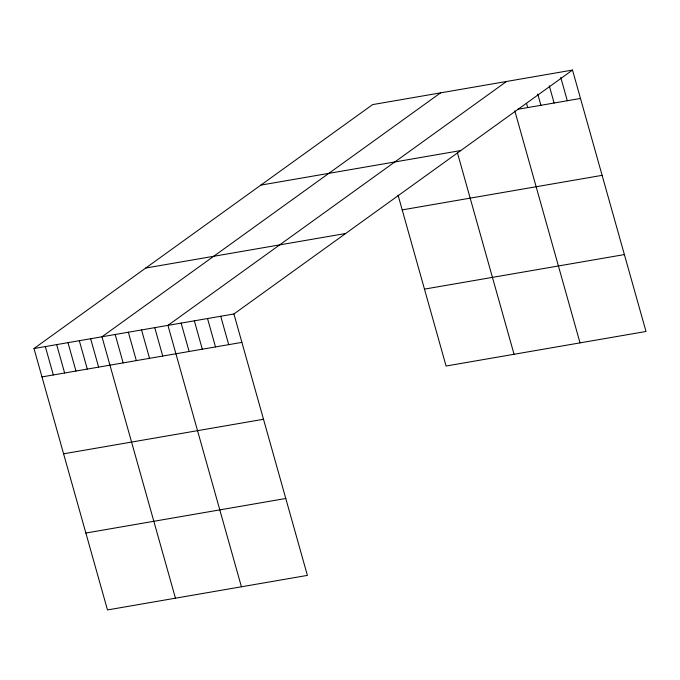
<?xml version="1.0" encoding="UTF-8"?>
<svg xmlns="http://www.w3.org/2000/svg" width="680" height="680" viewBox="0 0 680 680"><rect width="100%" height="100%" fill="white"/><g stroke="black" fill="none" stroke-linecap="round" stroke-linejoin="round"><path stroke-width="1.02" d="M572.517 70.066L233.911 313.981L307.394 575.39L107.483 609.935L34 348.525L372.606 104.609L572.517 70.066L646 331.475L446.088 366.019L398.046 195.109M440.581 92.862L101.974 336.778L175.448 598.188M506.549 81.464L167.943 325.38L241.417 586.789M517.573 109.327L580.499 98.456M260.865 185.105L460.785 150.56M402.203 209.891L602.115 175.346M145.741 268.03L345.652 233.486M34 348.525L233.911 313.981M424.473 289.119L624.385 254.575M41.981 376.916L241.893 342.372M63.597 453.815L263.508 419.271M85.867 533.035L285.778 498.491M560.754 77.418L567.307 100.734M549.27 85.782L554.115 103.011M537.787 94.138L540.914 105.298M526.583 103.522L527.722 107.576M514.811 110.84L580.031 342.873M457.427 152.805L514.054 354.272M220.72 316.26L228.701 344.649M207.528 318.546L215.509 346.936M194.335 320.824L202.308 349.214M181.135 323.102L189.117 351.492M154.751 327.666L162.724 356.048M141.55 329.945L149.532 358.334M128.358 332.223L136.34 360.613M115.166 334.5L123.148 362.89M90.644 338.742L98.626 367.132M79.314 340.697L87.295 369.087M67.983 342.652L75.965 371.042M56.661 344.615L64.634 373.005M45.331 346.57L53.312 374.96"/></g></svg>
